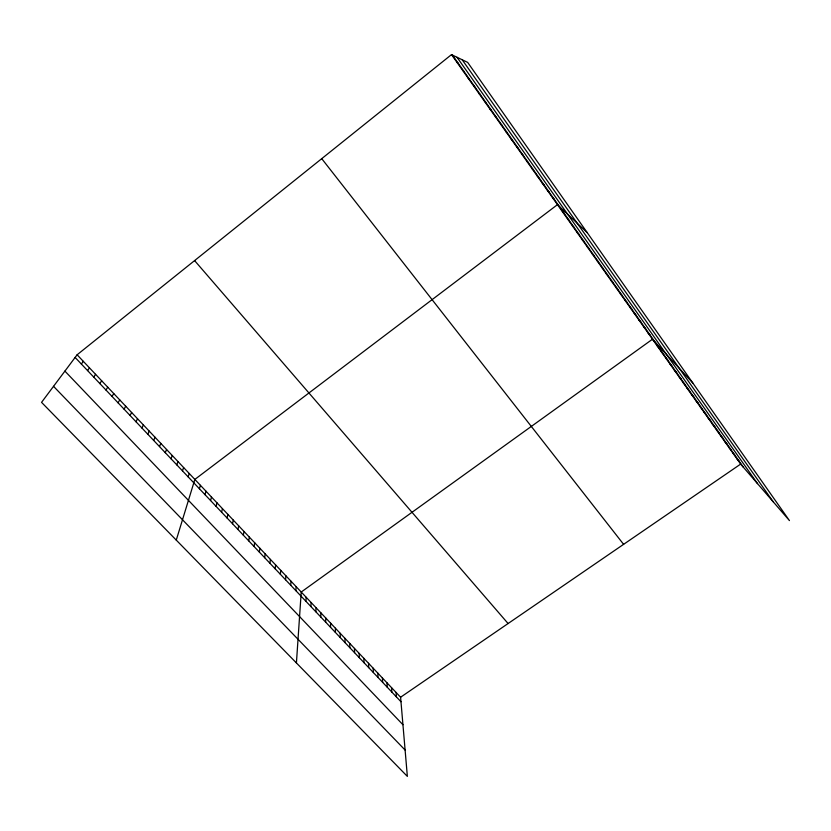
<?xml version="1.0" encoding="UTF-8"?>
<svg xmlns="http://www.w3.org/2000/svg" width="831" height="831" viewBox="0 0 831 831"><rect width="100%" height="100%" fill="white"/><g stroke="black" fill="none" stroke-linecap="round" stroke-linejoin="round"><path stroke-width="1.25" d="M340.222 637.522L340.222 633.315M335.392 632.422L335.433 628.236M330.541 627.301L330.613 623.136M325.669 622.149L325.773 618.015M320.766 616.976L320.911 612.863M315.853 611.782L316.019 607.7M310.908 606.557L311.116 602.496M305.943 601.312L306.182 597.281M296.418 662.961L301.227 592.036L652.48 339.225L692.794 382.966M295.846 590.644L296.148 586.655M290.715 585.221L291.047 581.264M285.552 579.768L285.926 575.841M280.369 574.294L280.785 570.388M275.154 568.788L275.601 564.914M269.919 563.252L270.407 559.408M264.653 557.694L265.182 553.872M259.365 552.106L259.937 548.315M254.057 546.486L254.66 542.736M248.718 540.846L249.352 537.117M243.348 535.174L244.023 531.476M237.957 529.472L238.674 525.805M232.535 523.748L233.293 520.113M227.081 517.993L227.881 514.389M221.607 512.208L222.448 508.634M216.102 506.391L216.984 502.848M210.575 500.542L211.49 497.031M205.008 494.674L205.974 491.194M199.419 488.763L200.427 485.325M176.265 540.108L194.849 479.425L557.456 204.665L587.195 232.597M188.159 476.869L189.25 473.493M182.488 470.876L183.62 467.531M176.785 464.851L177.959 461.537M171.051 458.795L172.266 455.513M165.286 452.698L166.553 449.467M159.5 446.579L160.809 443.38M153.673 440.43L155.023 437.262M147.825 434.249L149.216 431.112M141.935 428.027L143.379 424.932M136.024 421.784L137.52 418.72M130.083 415.5L131.62 412.477M124.099 409.184L125.689 406.203M118.095 402.838L119.726 399.898M112.05 396.46L113.743 393.551M105.984 390.04L107.718 387.173M99.876 383.59L101.662 380.764M93.737 377.108L95.575 374.324M87.567 370.584L89.457 367.842M81.365 364.03L83.308 361.329M77.117 354.785L41.55 402.36L407.356 776.383L400.594 697.23L77.117 354.785L451.503 54.617L467.666 62.398L789.45 520.601L740.65 464.093L451.503 54.617M400.594 697.23L740.65 464.093M457.092 62.522L458.026 63.021M462.638 70.386L463.625 70.947M468.165 78.207L469.183 78.831M473.66 85.988L474.719 86.663M479.113 93.716L480.214 94.454M484.546 101.413L485.688 102.203M489.947 109.058L491.131 109.91M495.318 116.652L496.533 117.566M500.657 124.214L501.914 125.19M505.965 131.734L507.263 132.763M511.242 139.213L512.571 140.294M516.487 146.64L517.858 147.783M521.712 154.036L523.115 155.231M526.906 161.391L528.35 162.637M532.069 168.703L533.544 170.002M537.2 175.975L538.717 177.325M542.3 183.204L543.858 184.607M547.38 190.392L548.969 191.847M552.438 197.549L554.059 199.056M562.452 211.739L564.145 213.338M567.428 218.771L569.152 220.433M572.362 225.772L574.117 227.476M577.285 232.732L579.072 234.487M582.167 239.66L583.996 241.457M587.029 246.547L588.888 248.396M591.869 253.393L593.76 255.283M596.679 260.207L598.6 262.149M601.467 266.99L603.41 268.974M606.225 273.731L608.209 275.757M610.962 280.431L612.966 282.509M53.527 386.332L405.102 750.05M615.678 287.1L617.713 289.219M620.362 293.738L622.429 295.898M64.911 371.114L402.942 724.725M625.016 300.344L627.114 302.546M629.659 306.909L631.778 309.153M75.133 357.444L400.978 701.728M634.271 313.443L636.421 315.728M638.862 319.935L641.044 322.272M643.423 326.396L645.635 328.775M647.962 332.836L650.195 335.246M656.895 345.478L659.18 347.971M661.279 351.69L663.595 354.224M665.652 357.87L667.989 360.446M669.994 364.03L672.362 366.637M674.315 370.148L676.704 372.787M678.615 376.235L681.036 378.915M682.895 382.302L685.336 385.013M687.154 388.326L689.616 391.079M691.392 394.33L693.875 397.125M695.609 400.303L698.123 403.128M699.806 406.245L702.34 409.101M703.982 412.155L706.537 415.053M708.137 418.035L710.713 420.964M712.271 423.893L714.868 426.854M716.384 429.72L719.012 432.712M720.477 435.517L723.126 438.55M724.549 441.292L727.218 444.346M728.61 447.026L731.301 450.122M732.641 452.739L735.352 455.866M736.661 458.432L739.393 461.589M194.599 260.591L508.084 623.53M321.732 158.659L623.603 544.336M457.008 57.266L757.519 483.621M452.396 55.043L743.402 467.282M462.181 59.759L773.131 501.706M396.075 692.441L396.429 696.929M391.536 687.642L391.868 692.098M386.976 682.812L387.277 687.247M382.405 677.961L382.665 682.376M377.804 673.1L378.043 677.494M373.181 668.197L373.389 672.57M368.538 663.283L368.715 667.636M363.874 658.349L364.02 662.681M359.189 653.384L359.304 657.695M354.473 648.409L354.567 652.688M349.747 643.402L349.809 647.661M345 638.374L345.021 642.602"/></g></svg>
